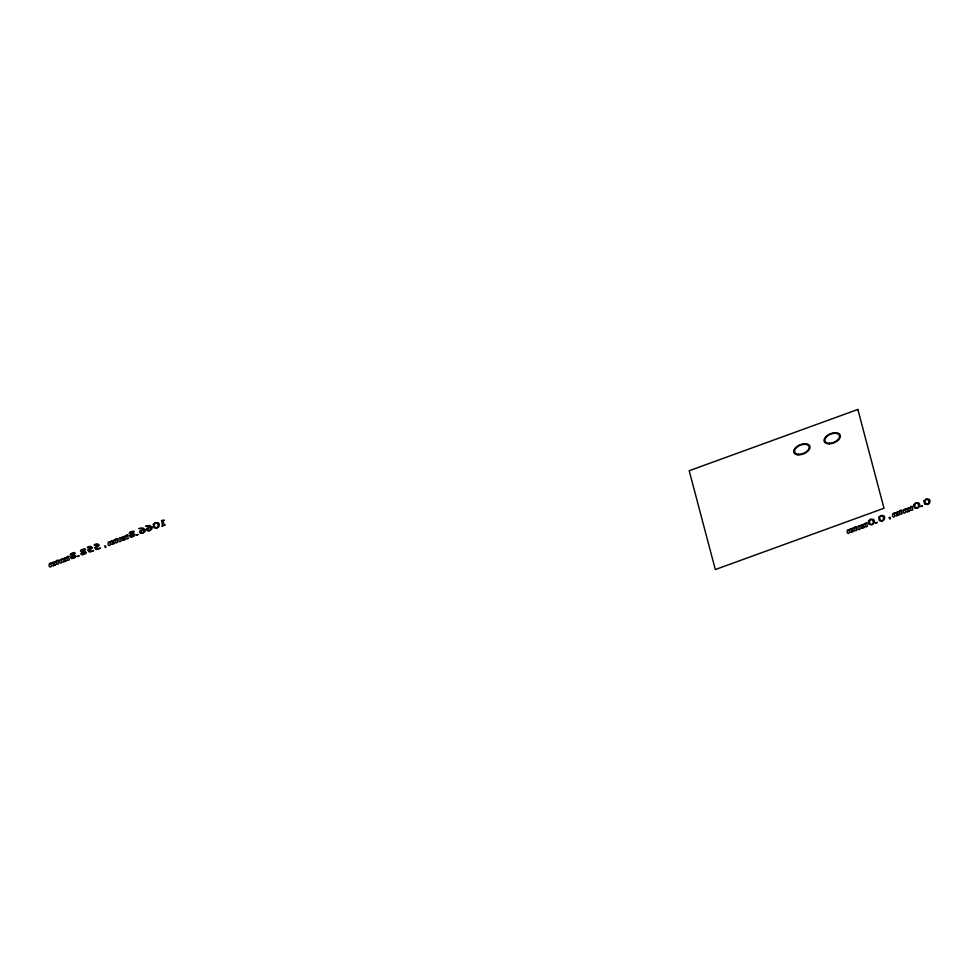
<?xml version="1.0" encoding="UTF-8"?>
<svg xmlns="http://www.w3.org/2000/svg" width="979" height="979" viewBox="0 0 979 979"><rect width="100%" height="100%" fill="white"/><g stroke="black" fill="none" stroke-linecap="round" stroke-linejoin="round"><path stroke-width="1.47" d="M162.942 520.755L164.276 525.074C168.425 523.998 158.708 527.473 162.587 525.723L161.511 520.473L164.264 520.241L162.942 520.755M140.903 531.193L141.465 533.029L142.738 533.004L144.182 530.434L142.31 529.945L140.903 531.193M147.756 528.709L148.331 530.532L149.591 530.508L151.035 527.938L149.175 527.448L147.756 528.709M87.926 550.149L89.309 552.034L93.715 550.516L91.231 551.654L88.942 550.969L92.515 547.75L90.484 546.331C85.626 546.649 86.898 549.268 90.557 546.992L91.304 547.469L87.926 550.149M94.779 547.665L96.162 549.549L100.568 548.02L98.084 549.158L95.795 548.485L99.368 545.254L97.337 543.834C92.454 544.226 93.69 546.759 97.41 544.508L98.157 544.985L94.779 547.665M57.737 560.686L58.642 563.5C59.242 563.757 55.044 565.911 56.562 561.432L54.102 562.227L54.824 564.797C58.104 564.075 50.394 567.061 53.368 565.336L52.903 562.778L50.406 563.5C53.612 567.208 47.738 569.032 49.317 563.647L56.537 561.151C55.558 559.841 60.086 560.074 57.737 560.686M68.408 556.806L69.301 559.621C69.937 559.927 65.679 562.044 67.221 557.565L64.761 558.36L65.483 560.93C68.763 560.269 60.992 563.06 64.027 561.457L63.562 558.899L61.077 559.621C64.271 563.341 58.41 565.152 59.988 559.768L67.208 557.271C66.217 555.962 70.757 556.207 68.408 556.806M116.77 539.233L117.664 542.048C118.312 542.342 114.041 544.471 115.595 539.992L113.123 540.787L113.858 543.357C117.125 542.635 109.428 545.609 112.401 543.883L111.924 541.326L109.44 542.048C112.646 545.768 106.772 547.579 108.351 542.195L115.571 539.698C114.592 538.389 119.12 538.634 116.77 539.233M127.441 535.366L128.335 538.181C128.947 538.438 124.737 540.579 126.254 536.113L123.795 536.908L124.517 539.478C127.796 538.817 120.025 541.62 123.06 540.004L122.595 537.447L120.111 538.181C123.305 541.889 117.443 543.712 119.022 538.328L126.242 535.819C125.324 534.583 129.754 534.73 127.441 535.366M855.879 527.167L856.784 529.982C857.384 530.239 853.186 532.38 854.704 527.914L852.244 528.709L852.966 531.279C856.246 530.557 848.536 533.543 851.51 531.805L851.045 529.247L848.548 529.982C851.754 533.69 845.88 535.513 847.459 530.128L854.679 527.62C853.7 526.31 858.228 526.555 855.879 527.167M866.55 523.288L867.443 526.102C868.079 526.396 863.821 528.525 865.363 524.034L862.903 524.83L863.625 527.4C866.904 526.739 859.134 529.541 862.169 527.938L861.704 525.38L859.219 526.102C862.413 529.81 856.552 531.634 858.13 526.249L865.35 523.753C864.433 522.505 868.862 522.651 866.55 523.288M901.206 510.695L902.1 513.51C902.711 513.767 898.502 515.921 900.019 511.442L897.559 512.237L898.281 514.807C901.573 514.146 893.79 516.949 896.825 515.346L896.36 512.788L893.876 513.51C897.07 517.181 891.22 519.09 892.787 513.657L900.007 511.16C899.089 509.912 903.519 510.059 901.206 510.695M911.865 506.816L912.771 509.631C913.37 509.888 909.173 512.041 910.69 507.575L908.231 508.37L908.953 510.94C912.232 510.218 904.523 513.192 907.496 511.466L907.031 508.909L904.535 509.631C907.741 513.351 901.867 515.174 903.446 509.778L910.666 507.281C909.687 505.972 914.215 506.216 911.865 506.816M153.324 524.438L153.923 527.767L156.97 528.073L158.953 526.592L159.332 524.218L158.255 522.7L155.465 522.627L153.324 524.438M868.446 521.085L869.034 524.401L872.093 524.72L874.076 523.227L874.443 520.865L873.378 519.347L870.588 519.274L868.446 521.085M878.726 517.353L879.313 520.669L882.373 520.987L884.355 519.494L884.722 517.132L883.658 515.603L880.867 515.529L878.726 517.353M913.762 504.613L914.362 507.942L917.409 508.248L919.391 506.767L919.77 504.393L918.694 502.876L915.903 502.802L913.762 504.613M924.041 500.881L924.641 504.197L927.7 504.515L929.683 503.022L930.05 500.661L928.985 499.143L926.183 499.07L924.041 500.881M75.004 556.341L73.645 558.128L71.859 557.81L73.596 555.546L75.004 556.341M85.295 552.609L83.925 554.383L82.138 554.077L83.876 551.801L85.295 552.609M134.037 534.889L132.679 536.676L130.88 536.37L132.63 534.093L134.037 534.889M145.369 529.712L144.855 531.781L142.885 533.212L140.682 533.371L139.556 532.368L139.96 530.875L143.509 529.48C141.588 527.02 134.27 529.761 142.873 528.011L145.369 529.712M152.222 527.216L151.708 529.296L149.738 530.716L147.548 530.887L146.409 529.872L146.813 528.379L150.374 526.996C148.441 524.536 141.123 527.277 149.726 525.527L152.222 527.216M71.014 556.916L70.745 557.957L71.724 558.642L75.542 557.284L76.081 556.06L73.914 555.24L75.224 553.123L74.257 552.511L70.635 553.808L70.207 554.836L72.409 555.46L71.014 556.916M81.294 553.172L81.024 554.224L82.003 554.909L85.834 553.551L86.36 552.327L84.194 551.507L85.503 549.39L84.537 548.778L80.914 550.076L80.486 551.104L82.689 551.728L81.294 553.172M130.048 535.464L129.779 536.504L130.758 537.19L134.576 535.831L135.114 534.62L132.948 533.788L134.258 531.683L133.291 531.071L129.669 532.368L129.24 533.384L131.443 534.008L130.048 535.464M71.394 553.686L71.173 554.457L72.764 555.154L74.135 553.257L71.394 553.686M81.673 549.953L81.453 550.724L83.044 551.422L84.427 549.525L81.673 549.953M130.427 532.233L130.207 533.017L131.798 533.714L133.168 531.805L130.427 532.233M104.79 546.27L105.279 547.494C106.136 548.167 105.903 545.964 105.487 545.805L104.79 546.27M889.213 517.732L889.715 518.956C890.572 519.616 890.339 517.426 889.923 517.267L889.213 517.732M78.993 555.937L77.463 556.488L78.993 555.937M138.027 534.497L136.497 535.048L138.027 534.497M877.135 522.419L875.618 522.97L877.135 522.419M922.451 505.947L920.933 506.498L922.451 505.947M155.551 522.823L154.278 524.45L154.462 526.053L155.318 527.742L156.836 527.889L158.182 526.31L158.035 524.805L157.399 523.349L155.551 522.823M870.674 519.47L869.401 521.097L869.585 522.7L870.429 524.389L871.946 524.524L873.292 522.945L873.146 521.44L872.522 519.996L870.674 519.47M880.953 515.737L879.68 517.353L879.864 518.956L880.721 520.657L882.238 520.791L883.572 519.213L883.425 517.707L882.801 516.263L880.953 515.737M915.989 502.998L914.716 504.626L914.9 506.229L915.757 507.917L917.274 508.064L918.62 506.486L918.473 504.98L917.837 503.524L915.989 502.998M926.281 499.266L925.008 500.893L925.179 502.496L926.036 504.185L927.554 504.32L928.9 502.741L928.753 501.236L928.129 499.792L926.281 499.266M857.861 409.455L689.179 470.74L715.319 569.545L884 508.26L857.861 409.455M829.286 443.854A8.627 4.871 -22.4 0 0 840.3 435.3A8.627 4.871 -22.4 0 0 827.035 435.667A8.627 4.871 -22.4 0 0 829.286 443.854M798.056 454.868A8.627 4.871 -22.4 0 0 810.025 446.901A8.627 4.871 -22.4 0 0 797.444 446.143A8.627 4.871 -22.4 0 0 798.056 454.868M829.592 443.267A7.722 4.369 -22.4 0 0 839.444 435.618A7.722 4.369 -22.4 0 0 827.573 435.936A7.722 4.369 -22.4 0 0 829.592 443.267M798.448 454.28A7.722 4.369 -22.4 0 0 809.168 447.158A7.722 4.369 -22.4 0 0 797.909 446.473A7.722 4.369 -22.4 0 0 798.448 454.28"/></g></svg>
